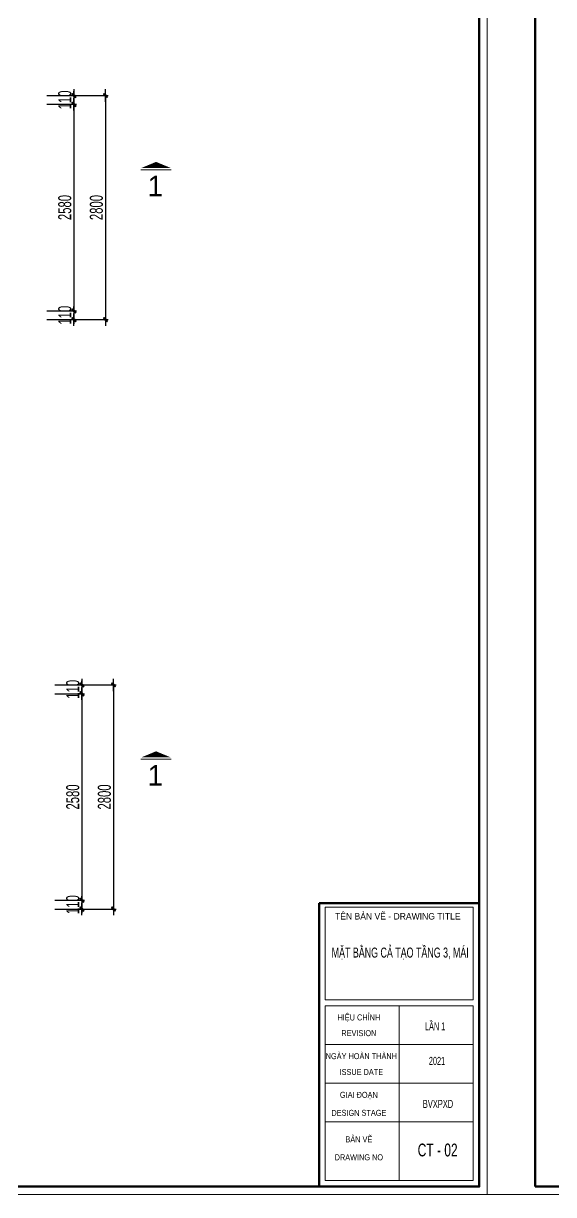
# Model space of a CAD drawing. Header units: millimetres. Extents: x 596422 to 1674380, y -367470 to 58862.
# Drawn here: x 854646 to 861273, y -32063 to -17431 of the extents above; entities that cross this region are included whole.
import ezdxf
from ezdxf.enums import TextEntityAlignment as Align

# ---------------------------------------------------------------- set-up
doc = ezdxf.new("R2010")
doc.units = ezdxf.units.MM
doc.header["$LTSCALE"] = 600
doc.header["$MEASUREMENT"] = 0
doc.layers.get('0').update_dxf_attribs({"lineweight": 0})
doc.layers.get('Defpoints').update_dxf_attribs({"lineweight": 0})
doc.layers.add('EG Dim', color=8, linetype='Continuous', lineweight=18)
doc.layers.add('LC Khac', color=4, linetype='Continuous', lineweight=9)
doc.layers.add('Khungten_LCDI', color=7, linetype='Continuous')
doc.layers.add('Kichthuoc', color=9, linetype='Continuous')
doc.styles.add('HOATBIF', font='hoatbif.shx', dxfattribs={"width": 0.65})
doc.styles.add('Khungten', font='VHAVAN.TTF', dxfattribs={"width": 0.9, "height": 5000})
doc.styles.add('LC 1', font='VHAVANB.TTF')
doc.styles.add('Title', font='VHAVAN.TTF', dxfattribs={"width": 0.8})
doc.dimstyles.new('1-100', dxfattribs={"dimscale": 300, "dimtxt": 1.2, "dimasz": 0.25, "dimexe": 0.5, "dimexo": 0, "dimgap": 0.3, "dimtad": 1, "dimdec": 0, "dimzin": 0, "dimdsep": 46, "dimtxsty": 'HOATBIF', "dimblk1": 'DOT', "dimblk2": 'DOT', "dimsah": 1, "dimcen": -1, "dimdle": 1, "dimclrd": 256, "dimclre": 256, "dimclrt": 4, "dimadec": 3, "dimazin": 2, "dimtfac": 0.333333, "dimtdec": 0, "dimtix": 1, "dimtmove": 2, "dimatfit": 3, "dimldrblk": 'DOT', "dimfxl": 1, "dimtvp": 0.833333, "dimtolj": 1, "dimtzin": 0, "dimarcsym": 0})

# ---------------------------------------------------------------- blocks, each defined once
blk = doc.blocks.new('LCDI-new')
at = {"layer": 'Defpoints', "lineweight": 0}
blk.add_lwpolyline([(-1626044.71, 488105.01), (-1626044.71, 488402.01), (-1625624.71, 488402.01), (-1625624.71, 488105.01)], close=True, dxfattribs=at)
at = {"layer": 'Khungten_LCDI', "color": 5, "lineweight": 25}
blk.add_line((-1625626.71, 488107.01), (-1625626.71, 488400.01), dxfattribs=at)
at = {"layer": 'Khungten_LCDI', "color": 5, "lineweight": 60}
for p, q in [((-1625666.71, 488177.85), (-1625666.71, 488107.01)), ((-1625626.71, 488177.85), (-1625666.71, 488177.85))]:
    blk.add_line(p, q, dxfattribs=at)
at = {"layer": 'Khungten_LCDI', "color": 9, "lineweight": 15}
for p, q in [((-1625646.71, 488152.18), (-1625646.71, 488108.51)), ((-1625628.21, 488142.51), (-1625665.21, 488142.51)), ((-1625628.21, 488132.84), (-1625665.21, 488132.84)), ((-1625628.21, 488123.18), (-1625665.21, 488123.18))]:
    blk.add_line(p, q, dxfattribs=at)
at = {"layer": 'Khungten_LCDI', "color": 5, "lineweight": 60}
blk.add_lwpolyline([(-1626032.71, 488107.01), (-1626032.71, 488400.01), (-1625626.71, 488400.01), (-1625626.71, 488107.01)], close=True, dxfattribs=at)
at = {"layer": 'Khungten_LCDI', "color": 9, "lineweight": 15}
for points in [[(-1625665.21, 488153.68), (-1625628.21, 488153.68), (-1625628.21, 488176.84), (-1625665.21, 488176.84)], [(-1625665.21, 488108.51), (-1625628.21, 488108.51), (-1625628.21, 488152.18), (-1625665.21, 488152.18)]]:
    blk.add_lwpolyline(points, close=True, dxfattribs=at)
at = {"color": 7, "style": 'Khungten'}
blk.add_text('tªn b¶n vÏ - drawing title', height=1.6, dxfattribs=at).set_placement((-1625647.05, 488173.74), align=Align.CENTER)
at = {"color": 7}
for s, height, style, width, p in [('hiÖu chØnh', 1.5, 'Khungten', 0.8, (-1625656.79, 488148.52)), ('revision', 1.5, 'Khungten', 0.8, (-1625656.79, 488144.6)), ('ngµy hoµn thµnh', 1.5, 'Khungten', 0.8, (-1625656.17, 488138.85)), ('issue date', 1.5, 'Khungten', 0.8, (-1625656.17, 488134.89)), ('giai ®o¹n', 1.5, 'Khungten', 0.8, (-1625656.79, 488129.18)), ('BVxpxd', 2, 'Title', 0.7, (-1625637, 488126.67)), ('design stage', 1.5, 'Khungten', 0.8, (-1625656.79, 488124.68)), ('b¶n vÏ', 1.5, 'Khungten', 0.8, (-1625656.79, 488118.07)), ('drawing nO', 1.5, 'Khungten', 0.8, (-1625656.79, 488113.57))]:
    blk.add_text(s, height=height, dxfattribs=dict(at, style=style, width=width)).set_placement(p, align=Align.CENTER)
at = {"color": 2, "style": 'Title', "width": 1.824646}
for tag, p, p2 in [('TENBANVE1', (-1625663.58, 488164.65), (-1625629.32, 488164.65)), ('TENBANVE2', (-1625663.58, 488157.89), (-1625629.32, 488157.89))]:
    blk.add_attdef(tag, text='', height=2.5, dxfattribs=at).set_placement(p, p2, align=Align.FIT)
at = {"color": 7, "style": 'Khungten', "width": 0.8}
for tag, p in [('REVISION', (-1625637.72, 488146.05)), ('NGAYHT', (-1625637.25, 488137.42))]:
    blk.add_attdef(tag, text='', height=2, dxfattribs=at).set_placement(p, align=Align.CENTER)
at = {"color": 2, "style": 'Title', "width": 0.7}
blk.add_attdef('SOBANVE', text='', height=2.5, dxfattribs=at).set_placement((-1625637.09, 488114.55), align=Align.CENTER)
blk = doc.blocks.new('DOT')
at = {"layer": 'Kichthuoc'}
blk.add_line((-3, 0), (3, 0), dxfattribs=at)
at = {"layer": 'Kichthuoc', "color": 4}
blk.add_line((-1, -1), (1, 1), dxfattribs=at)
blk.add_lwpolyline([(0.5, 1), (-1, -0.5), (-0.5, -1), (1, 0.5)], close=True, dxfattribs=at)
blk = doc.blocks.new('*D431')
at = {"layer": 'Defpoints', "color": 0, "transparency": 16777216}
for p in [(854938, -18441), (854938, -21021), (855278, -21021)]:
    blk.add_point(p, dxfattribs=at)
at = {"layer": 'EG Dim', "lineweight": -2, "transparency": 16777216}
for p, q in [((854938, -18441), (855310, -18441)), ((855278, -18467), (855278, -20995)), ((854938, -21021), (855310, -21021))]:
    blk.add_line(p, q, dxfattribs=at)
at = {"layer": 'EG Dim', "lineweight": -2, "transparency": 16777216, "xscale": 26, "yscale": 26, "zscale": 26}
for p, rotation in [((855278, -18441), 90), ((855278, -21021), 270)]:
    blk.add_blockref('DOT', p, dxfattribs=dict(at, rotation=rotation))
at = {"layer": 'EG Dim', "color": 4, "transparency": 16777216, "insert": (855164, -19731), "char_height": 162.5, "attachment_point": 5, "rotation": 90, "style": 'HOATBIF'}
blk.add_mtext('\\A1;2580', dxfattribs=at)
blk = doc.blocks.new('_Dot')
at = {"color": 0, "linetype": 'ByBlock', "lineweight": -2}
blk.add_line((-0.5, 0), (-1, 0), dxfattribs=at)
at = {"color": 0, "linetype": 'ByBlock', "const_width": 0.5}
blk.add_lwpolyline([(-0.25, 0, 1), (0.25, 0, 1)], format="xyb", close=True, dxfattribs=at)
blk = doc.blocks.new('*D432')
at = {"layer": 'Defpoints', "color": 0, "transparency": 16777216}
for p in [(854938, -21021), (854938, -21131), (855278, -21131)]:
    blk.add_point(p, dxfattribs=at)
at = {"layer": 'EG Dim', "lineweight": -2, "transparency": 16777216}
for p, q in [((854938, -21021), (855310, -21021)), ((855278, -20995), (855278, -20969)), ((855278, -21021), (855278, -21131)), ((854938, -21131), (855310, -21131)), ((855278, -21157), (855278, -21183))]:
    blk.add_line(p, q, dxfattribs=at)
at = {"layer": 'EG Dim', "lineweight": -2, "transparency": 16777216, "xscale": 26, "yscale": 26, "zscale": 26}
for p, rotation in [((855278, -21021), 270), ((855278, -21131), 90)]:
    blk.add_blockref('DOT', p, dxfattribs=dict(at, rotation=rotation))
at = {"layer": 'EG Dim', "color": 4, "transparency": 16777216, "insert": (855164, -21076), "char_height": 162.5, "attachment_point": 5, "rotation": 90, "style": 'HOATBIF'}
blk.add_mtext('\\A1;110', dxfattribs=at)
blk = doc.blocks.new('*D433')
at = {"layer": 'Defpoints', "color": 0, "transparency": 16777216}
for p in [(854938, -18331), (854938, -18441), (855278, -18441)]:
    blk.add_point(p, dxfattribs=at)
at = {"layer": 'EG Dim', "lineweight": -2, "transparency": 16777216}
for p, q in [((855278, -18305), (855278, -18279)), ((854938, -18331), (855310, -18331)), ((855278, -18331), (855278, -18441)), ((854938, -18441), (855310, -18441)), ((855278, -18467), (855278, -18493))]:
    blk.add_line(p, q, dxfattribs=at)
at = {"layer": 'EG Dim', "lineweight": -2, "transparency": 16777216, "xscale": 26, "yscale": 26, "zscale": 26}
for p, rotation in [((855278, -18331), 270), ((855278, -18441), 90)]:
    blk.add_blockref('DOT', p, dxfattribs=dict(at, rotation=rotation))
at = {"layer": 'EG Dim', "color": 4, "transparency": 16777216, "insert": (855164, -18386), "char_height": 162.5, "attachment_point": 5, "rotation": 90, "style": 'HOATBIF'}
blk.add_mtext('\\A1;110', dxfattribs=at)
blk = doc.blocks.new('*D434')
at = {"layer": 'Defpoints', "color": 0, "transparency": 16777216}
for p in [(854938, -18331), (854938, -21131), (855672, -21131)]:
    blk.add_point(p, dxfattribs=at)
at = {"layer": 'EG Dim', "lineweight": -2, "transparency": 16777216}
for p, q in [((854938, -18331), (855705, -18331)), ((855672, -18357), (855672, -21105)), ((854938, -21131), (855705, -21131))]:
    blk.add_line(p, q, dxfattribs=at)
at = {"layer": 'EG Dim', "lineweight": -2, "transparency": 16777216, "xscale": 26, "yscale": 26, "zscale": 26}
for p, rotation in [((855672, -18331), 90), ((855672, -21131), 270)]:
    blk.add_blockref('DOT', p, dxfattribs=dict(at, rotation=rotation))
at = {"layer": 'EG Dim', "color": 4, "transparency": 16777216, "insert": (855559, -19731), "char_height": 162.5, "attachment_point": 5, "rotation": 90, "style": 'HOATBIF'}
blk.add_mtext('\\A1;2800', dxfattribs=at)
blk = doc.blocks.new('*D455')
at = {"layer": 'Defpoints', "color": 0, "transparency": 16777216}
for p in [(855038, -25805), (855038, -28385), (855378, -28385)]:
    blk.add_point(p, dxfattribs=at)
at = {"layer": 'EG Dim', "lineweight": -2, "transparency": 16777216}
for p, q in [((855038, -25805), (855410, -25805)), ((855378, -25831), (855378, -28359)), ((855038, -28385), (855410, -28385))]:
    blk.add_line(p, q, dxfattribs=at)
at = {"layer": 'EG Dim', "lineweight": -2, "transparency": 16777216, "xscale": 26, "yscale": 26, "zscale": 26}
for p, rotation in [((855378, -25805), 90), ((855378, -28385), 270)]:
    blk.add_blockref('DOT', p, dxfattribs=dict(at, rotation=rotation))
at = {"layer": 'EG Dim', "color": 4, "transparency": 16777216, "insert": (855264, -27095), "char_height": 162.5, "attachment_point": 5, "rotation": 90, "style": 'HOATBIF'}
blk.add_mtext('\\A1;2580', dxfattribs=at)
blk = doc.blocks.new('*D456')
at = {"layer": 'Defpoints', "color": 0, "transparency": 16777216}
for p in [(855038, -28385), (855038, -28495), (855378, -28495)]:
    blk.add_point(p, dxfattribs=at)
at = {"layer": 'EG Dim', "lineweight": -2, "transparency": 16777216}
for p, q in [((855038, -28385), (855410, -28385)), ((855378, -28359), (855378, -28333)), ((855378, -28385), (855378, -28495)), ((855038, -28495), (855410, -28495)), ((855378, -28521), (855378, -28547))]:
    blk.add_line(p, q, dxfattribs=at)
at = {"layer": 'EG Dim', "lineweight": -2, "transparency": 16777216, "xscale": 26, "yscale": 26, "zscale": 26}
for p, rotation in [((855378, -28385), 270), ((855378, -28495), 90)]:
    blk.add_blockref('DOT', p, dxfattribs=dict(at, rotation=rotation))
at = {"layer": 'EG Dim', "color": 4, "transparency": 16777216, "insert": (855264, -28440), "char_height": 162.5, "attachment_point": 5, "rotation": 90, "style": 'HOATBIF'}
blk.add_mtext('\\A1;110', dxfattribs=at)
blk = doc.blocks.new('*D457')
at = {"layer": 'Defpoints', "color": 0, "transparency": 16777216}
for p in [(855038, -25695), (855038, -25805), (855378, -25805)]:
    blk.add_point(p, dxfattribs=at)
at = {"layer": 'EG Dim', "lineweight": -2, "transparency": 16777216}
for p, q in [((855038, -25695), (855410, -25695)), ((855378, -25669), (855378, -25643)), ((855378, -25695), (855378, -25805)), ((855038, -25805), (855410, -25805)), ((855378, -25831), (855378, -25857))]:
    blk.add_line(p, q, dxfattribs=at)
at = {"layer": 'EG Dim', "lineweight": -2, "transparency": 16777216, "xscale": 26, "yscale": 26, "zscale": 26}
for p, rotation in [((855378, -25695), 270), ((855378, -25805), 90)]:
    blk.add_blockref('DOT', p, dxfattribs=dict(at, rotation=rotation))
at = {"layer": 'EG Dim', "color": 4, "transparency": 16777216, "insert": (855264, -25750), "char_height": 162.5, "attachment_point": 5, "rotation": 90, "style": 'HOATBIF'}
blk.add_mtext('\\A1;110', dxfattribs=at)
blk = doc.blocks.new('*D458')
at = {"layer": 'Defpoints', "color": 0, "transparency": 16777216}
for p in [(855038, -25695), (855038, -28495), (855772, -28495)]:
    blk.add_point(p, dxfattribs=at)
at = {"layer": 'EG Dim', "lineweight": -2, "transparency": 16777216}
for p, q in [((855038, -25695), (855805, -25695)), ((855772, -25721), (855772, -28469)), ((855038, -28495), (855805, -28495))]:
    blk.add_line(p, q, dxfattribs=at)
at = {"layer": 'EG Dim', "lineweight": -2, "transparency": 16777216, "xscale": 26, "yscale": 26, "zscale": 26}
for p, rotation in [((855772, -25695), 90), ((855772, -28495), 270)]:
    blk.add_blockref('DOT', p, dxfattribs=dict(at, rotation=rotation))
at = {"layer": 'EG Dim', "color": 4, "transparency": 16777216, "insert": (855659, -27095), "char_height": 162.5, "attachment_point": 5, "rotation": 90, "style": 'HOATBIF'}
blk.add_mtext('\\A1;2800', dxfattribs=at)

msp = doc.modelspace()

# ---------------------------------------------------------------- linework, layer by layer
at = {"layer": 'LC Khac', "color": 1, "ltscale": 2}
for p, q in [((856493.6, -19258.7), (856115, -19258.7)), ((856493.6, -26622.5), (856115, -26622.5))]:
    msp.add_line(p, q, dxfattribs=at)
for points in [[(856304.3, -19160.7, 0, 367.7, 0), (856304.3, -19236.7, 214.5, 214.5, 0)], [(856304.3, -26524.5, 0, 367.7, 0), (856304.3, -26600.5, 214.5, 214.5, 0)]]:
    msp.add_lwpolyline(points, format="xyseb", dxfattribs=at)

# ---------------------------------------------------------------- block references
at = {"layer": 'Kichthuoc'}
ref = msp.add_blockref('LCDI-new', (82141678.8, -24437313), dxfattribs=dict(at, xscale=50.00000000005321, yscale=50.00000000005321, zscale=50.00000000005321))
ref.add_attrib('TENBANVE', 'mÆt b»ng c¶ t¹o tÇng 3, m¸i', dxfattribs={"layer": '0', "color": 4, "height": 125, "style": 'Title', "width": 0.642652}).set_placement((858499.6, -29101.5), (860212.9, -29101.5), align=Align.FIT)
ref.add_attrib('SOBANVE', 'ct - 02', dxfattribs={"layer": '0', "color": 4, "height": 160, "style": 'Title', "width": 0.7}).set_placement((859824.3, -31585.6), align=Align.CENTER)
ref.add_attrib('TYLE', 'lÇn 1', dxfattribs={"layer": '0', "color": 4, "height": 100, "style": 'Khungten', "width": 0.6}).set_placement((859792.7, -30010.7), align=Align.CENTER)
ref.add_attrib('NGAYHT', '2021', dxfattribs={"layer": '0', "color": 4, "height": 100, "style": 'Khungten', "width": 0.6}).set_placement((859816.3, -30442.2), align=Align.CENTER)
at = {"layer": 'Kichthuoc', "xscale": 50.00000000005321, "yscale": 50.00000000005321, "zscale": 50.00000000005321}
msp.add_blockref('LCDI-new', (82162678.8, -24437313), dxfattribs=at)

# ---------------------------------------------------------------- texts
at = {"ltscale": 2, "style": 'LC 1'}
for p in [(856295.1, -19461.9), (856295.1, -26825.7)]:
    msp.add_attdef('1', text='A', height=257.4, dxfattribs=at).set_placement(p, align=Align.MIDDLE_CENTER)

# ---------------------------------------------------------------- dimensions: what is measured, and where the dimension line sits
at = {"layer": 'EG Dim'}
for base, p1, p2, picture, middle in [((855277.7, -18440.7), (854937.9, -18330.7), (854937.9, -18440.7), '*D433', (855164, -18385.7)), ((855672.4, -21130.8), (854937.9, -18330.7), (854937.9, -21130.8), '*D434', (855558.6, -19730.7)), ((855277.7, -21020.7), (854937.9, -18440.7), (854937.9, -21020.7), '*D431', (855164, -19730.7)), ((855277.7, -21130.8), (854937.9, -21020.7), (854937.9, -21130.8), '*D432', (855164, -21075.8)), ((855377.7, -25804.6), (855037.9, -25694.5), (855037.9, -25804.6), '*D457', (855264, -25749.6)), ((855772.4, -28494.7), (855037.9, -25694.5), (855037.9, -28494.7), '*D458', (855658.6, -27094.6)), ((855377.7, -28384.6), (855037.9, -25804.6), (855037.9, -28384.6), '*D455', (855264, -27094.6)), ((855377.7, -28494.7), (855037.9, -28384.6), (855037.9, -28494.7), '*D456', (855264, -28439.6))]:
    dim = msp.add_linear_dim(base=base, p1=p1, p2=p2, angle=90, dimstyle='1-100', override={"dimscale": 65, "dimtxt": 2.5, "dimasz": 0.4, "dimgap": 0.5}, dxfattribs=at)
    dim.commit()
    dim.dimension.update_dxf_attribs({"geometry": picture, "text_midpoint": middle})

doc.saveas('drawing.dxf')
